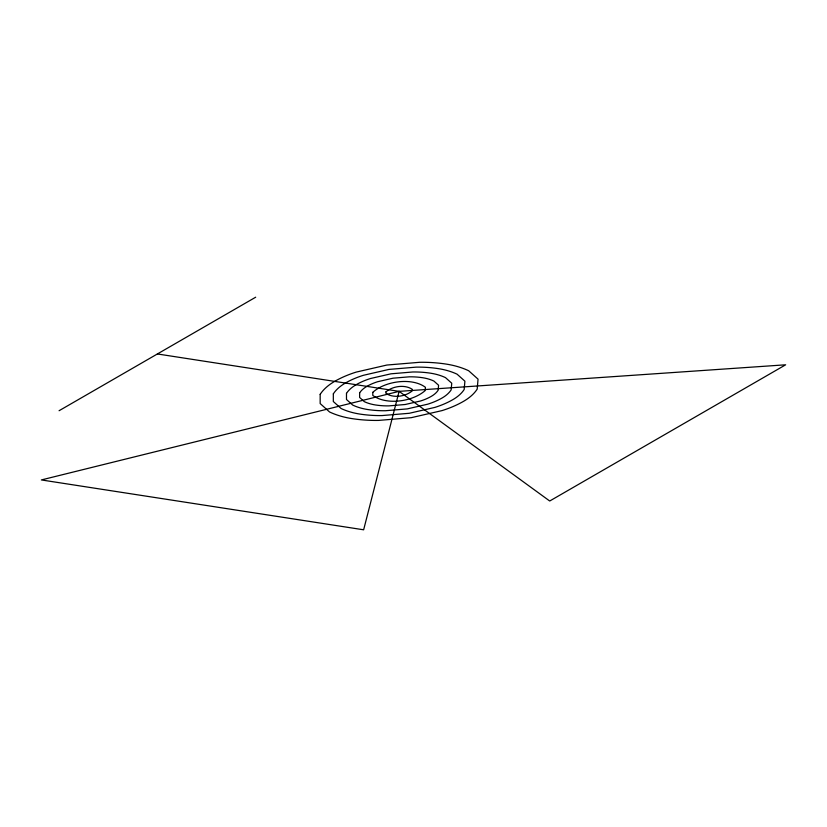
<?xml version="1.0" encoding="UTF-8"?>
<svg xmlns="http://www.w3.org/2000/svg" width="827" height="827" viewBox="0 0 827 827"><rect width="100%" height="100%" fill="white"/><g stroke="black" fill="none" stroke-linecap="round" stroke-linejoin="round"><path stroke-width="1.24" d="M399.11 391.357L363.642 529.797L41.35 479.939L399.11 391.357L785.65 364.8L549.717 501.007L399.11 391.357L157.388 353.956M59.079 410.719L255.698 297.203M320.173 394.334L320.163 403.566L329.549 411.97A59.637 34.424 0 0 0 351.92 418.596A93.399 53.92 0 0 0 378.621 420.416L411.319 417.666L442.021 410.605A93.399 53.92 0 0 0 463.565 401.322A59.637 34.424 0 0 0 477.2 389.124L478.047 379.138L468.661 370.744A59.637 34.424 0 0 0 446.291 364.107A93.399 53.92 0 0 0 419.599 362.298L386.891 365.038L356.199 372.098A93.399 53.92 0 0 0 334.646 381.381A63.317 36.553 0 0 0 320.173 394.334M333.333 393.838L333.322 401.529L341.137 408.528A49.692 28.687 0 0 0 359.786 414.058A77.831 44.937 0 0 0 382.033 415.567L409.282 413.283L434.868 407.401A77.831 44.937 0 0 0 452.824 399.668A49.692 28.687 0 0 0 464.185 389.496L464.898 381.175L457.073 374.176A49.692 28.687 0 0 0 438.434 368.656A77.831 44.937 0 0 0 416.177 367.136L388.928 369.421L363.353 375.313A77.831 44.937 0 0 0 345.397 383.046A52.763 30.465 0 0 0 333.333 393.838M346.482 393.342L346.482 399.493L352.736 405.096A39.758 22.949 0 0 0 367.653 409.52A62.263 35.943 0 0 0 385.444 410.73L407.246 408.9L427.714 404.186A62.263 35.943 0 0 0 442.083 398.004A39.758 22.949 0 0 0 451.17 389.868L451.738 383.211L445.474 377.608A39.758 22.949 0 0 0 430.567 373.194A62.263 35.943 0 0 0 412.766 371.985L390.964 373.814L370.496 378.518A62.263 35.943 0 0 0 356.137 384.71A42.208 24.376 0 0 0 346.482 393.342M359.642 392.846L359.631 397.456L364.325 401.664A29.813 17.212 0 0 0 375.51 404.972A46.694 26.96 0 0 0 388.866 405.881L405.209 404.506L420.561 400.981A46.694 26.96 0 0 0 431.332 396.34A29.813 17.212 0 0 0 438.155 390.241L438.579 385.248L433.886 381.051A29.813 17.212 0 0 0 422.7 377.732A46.694 26.96 0 0 0 409.355 376.823L393.001 378.197L377.65 381.723A46.694 26.96 0 0 0 366.878 386.364A31.664 18.277 0 0 0 359.642 392.846M372.791 392.349L372.791 395.43C386.705 405.499 412.528 401.664 425.14 390.613L425.419 387.284C411.856 377.174 384.958 381.123 372.791 392.349M385.951 391.853L385.951 393.394C393.404 398.397 405.354 396.619 412.125 390.985L412.26 389.321C404.765 384.286 392.711 386.085 385.951 391.853"/></g></svg>
